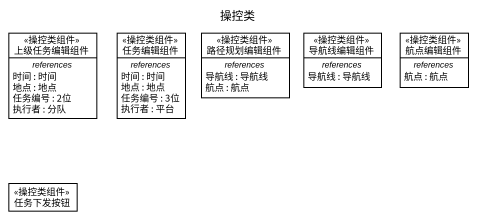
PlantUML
@startuml
title 操控类
hide circle
hide empty members
class 上级任务编辑组件 <<操控类组件>> {
  -- references --
  时间 : 时间
  地点 : 地点
  任务编号 : 2位
  执行者 : 分队
}
class 任务编辑组件 <<操控类组件>> {
  -- references --
  时间 : 时间
  地点 : 地点
  任务编号 : 3位
  执行者 : 平台
}
class 路径规划编辑组件 <<操控类组件>> {
  -- references --
  导航线 : 导航线
  航点 : 航点
}
class 导航线编辑组件 <<操控类组件>> {
  -- references --
  导航线 : 导航线
}
class 航点编辑组件 <<操控类组件>> {
  -- references --
  航点 : 航点
}
class 任务下发按钮 <<操控类组件>>
@enduml
